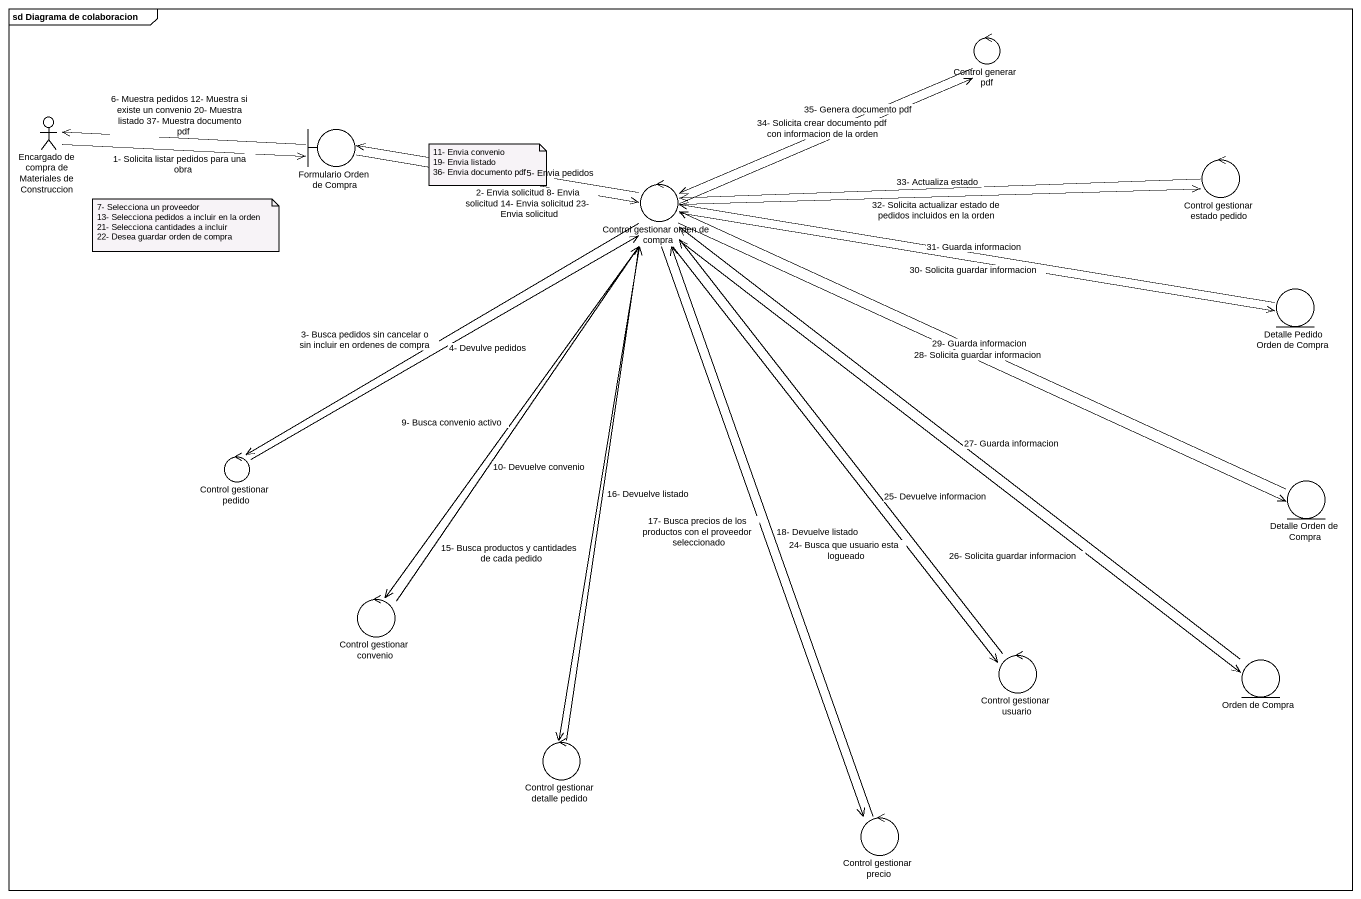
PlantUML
@startuml
mainframe sd Diagrama de colaboracion
control "Control generar pdf" as Control_generar_pdf
actor "Encargado de compra de Materiales de Construccion" as Encargado_de_compra_de
boundary "Formulario Orden de Compra" as Formulario_Orden_de_Compra
control "Control gestionar orden de compra" as Control_gestionar_orden_de
control "Control gestionar estado pedido" as Control_gestionar_estado
entity "Detalle Pedido Orden de Compra" as Detalle_Pedido_Orden_de
control "Control gestionar pedido" as Control_gestionar_pedido
entity "Detalle Orden de Compra" as Detalle_Orden_de_Compra
control "Control gestionar convenio" as Control_gestionar_convenio
control "Control gestionar usuario" as Control_gestionar_usuario
entity "Orden de Compra" as Orden_de_Compra
control "Control gestionar detalle pedido" as Control_gestionar_detalle
control "Control gestionar precio" as Control_gestionar_precio
Control_generar_pdf -left-> Control_gestionar_orden_de : 35- Genera documento pdf
Encargado_de_compra_de -right-> Formulario_Orden_de_Compra : 1- Solicita listar pedidos para una obra
Formulario_Orden_de_Compra -left-> Encargado_de_compra_de : 6- Muestra pedidos 12- Muestra si existe un convenio 20- Muestra listado 37- Muestra documento pdf
Formulario_Orden_de_Compra -right-> Control_gestionar_orden_de : 2- Envia solicitud 8- Envia solicitud 14- Envia solicitud 23- Envia solicitud
Control_gestionar_orden_de -right-> Control_generar_pdf : 34- Solicita crear documento pdf con informacion de la orden
Control_gestionar_orden_de -left-> Formulario_Orden_de_Compra : 5- Envia pedidos
Control_gestionar_orden_de -right-> Control_gestionar_estado : 32- Solicita actualizar estado de pedidos incluidos en la orden
Control_gestionar_orden_de -right-> Detalle_Pedido_Orden_de : 30- Solicita guardar informacion
Control_gestionar_orden_de -left-> Control_gestionar_pedido : 3- Busca pedidos sin cancelar o sin incluir en ordenes de compra
Control_gestionar_orden_de -right-> Detalle_Orden_de_Compra : 28- Solicita guardar informacion
Control_gestionar_orden_de --> Control_gestionar_convenio : 9- Busca convenio activo
Control_gestionar_orden_de --> Control_gestionar_usuario : 24- Busca que usuario esta logueado
Control_gestionar_orden_de --> Orden_de_Compra : 26- Solicita guardar informacion
Control_gestionar_orden_de --> Control_gestionar_detalle : 15- Busca productos y cantidades de cada pedido
Control_gestionar_orden_de --> Control_gestionar_precio : 17- Busca precios de los productos con el proveedor seleccionado
Control_gestionar_estado -left-> Control_gestionar_orden_de : 33- Actualiza estado
Detalle_Pedido_Orden_de -left-> Control_gestionar_orden_de : 31- Guarda informacion
Control_gestionar_pedido -right-> Control_gestionar_orden_de : 4- Devulve pedidos
Detalle_Orden_de_Compra -left-> Control_gestionar_orden_de : 29- Guarda informacion
Control_gestionar_convenio -up-> Control_gestionar_orden_de : 10- Devuelve convenio
Control_gestionar_usuario -up-> Control_gestionar_orden_de : 25- Devuelve informacion
Orden_de_Compra -up-> Control_gestionar_orden_de : 27- Guarda informacion
Control_gestionar_detalle -up-> Control_gestionar_orden_de : 16- Devuelve listado
Control_gestionar_precio -up-> Control_gestionar_orden_de : 18- Devuelve listado
note as N1
  11- Envia convenio
  19- Envia listado
  36- Envia documento pdf
end note
note as N2
  7- Selecciona un proveedor
  13- Selecciona pedidos a incluir en la orden
  21- Selecciona cantidades a incluir
  22- Desea guardar orden de compra
end note
@enduml
